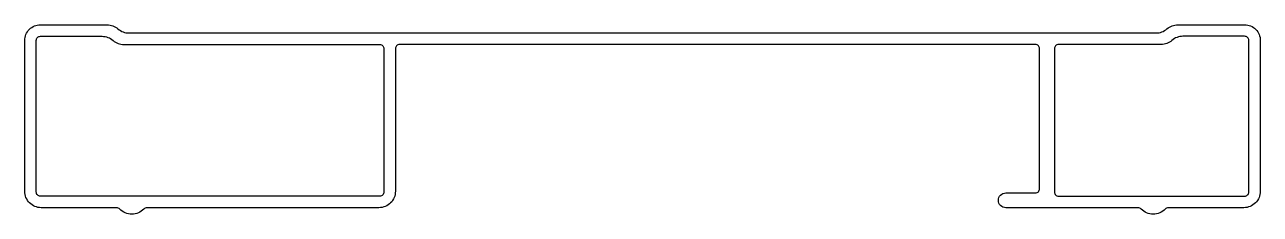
# Model space of a CAD drawing. Extents: x 642 to 792, y 574 to 597.
import ezdxf

# ---------------------------------------------------------------- set-up
doc = ezdxf.new("R2010")
doc.units = 0
doc.layers.get('0').update_dxf_attribs({"linetype": 'CONTINUOUS'})

msp = doc.modelspace()

# ---------------------------------------------------------------- linework, layer by layer
for points in [[(687.4, 594.65, 0.414214), (686.9, 594.15), (686.9, 576.85, -0.414214), (684.9, 574.85), (656.73, 574.85, 0.208712), (656.36, 574.69, -0.436436), (653.43, 574.69, 0.208712), (653.06, 574.85), (643.9, 574.85, -0.414214), (641.9, 576.85), (641.9, 595.15, -0.414214), (643.8, 597.05), (651.9, 597.05, -0.182676), (653.22, 596.55, 0.182676), (654.54, 596.05), (779.25, 596.05, 0.182676), (780.57, 596.55, -0.182676), (781.9, 597.05), (790, 597.05, -0.414214), (791.9, 595.15), (791.9, 576.85, -0.414214), (789.9, 574.85), (780.73, 574.85, 0.208712), (780.36, 574.69, -0.436436), (777.43, 574.69, 0.208712), (777.06, 574.85), (761, 574.85, -0.414214), (760.1, 575.75, -0.414214), (761, 576.65), (764.6, 576.65, 0.414214), (765.1, 577.15), (765.1, 594.15, 0.414214), (764.6, 594.65)], [(685.5, 576.75, -0.414214), (685, 576.25), (643.8, 576.25, -0.414214), (643.3, 576.75), (643.3, 595.15, -0.414214), (643.8, 595.65), (651.3, 595.65, -0.182676), (652.62, 595.15, 0.182676), (653.94, 594.65), (685, 594.65, -0.414214), (685.5, 594.15)], [(790.5, 576.75), (790.5, 595.15, 0.414214), (790, 595.65), (782.5, 595.65, 0.182676), (781.17, 595.15, -0.182676), (779.85, 594.65), (767.4, 594.65, 0.414214), (766.9, 594.15), (766.9, 576.75, 0.414214), (767.4, 576.25), (790, 576.25, 0.414214)]]:
    msp.add_lwpolyline(points, format="xyb", close=True)

doc.saveas('drawing.dxf')
